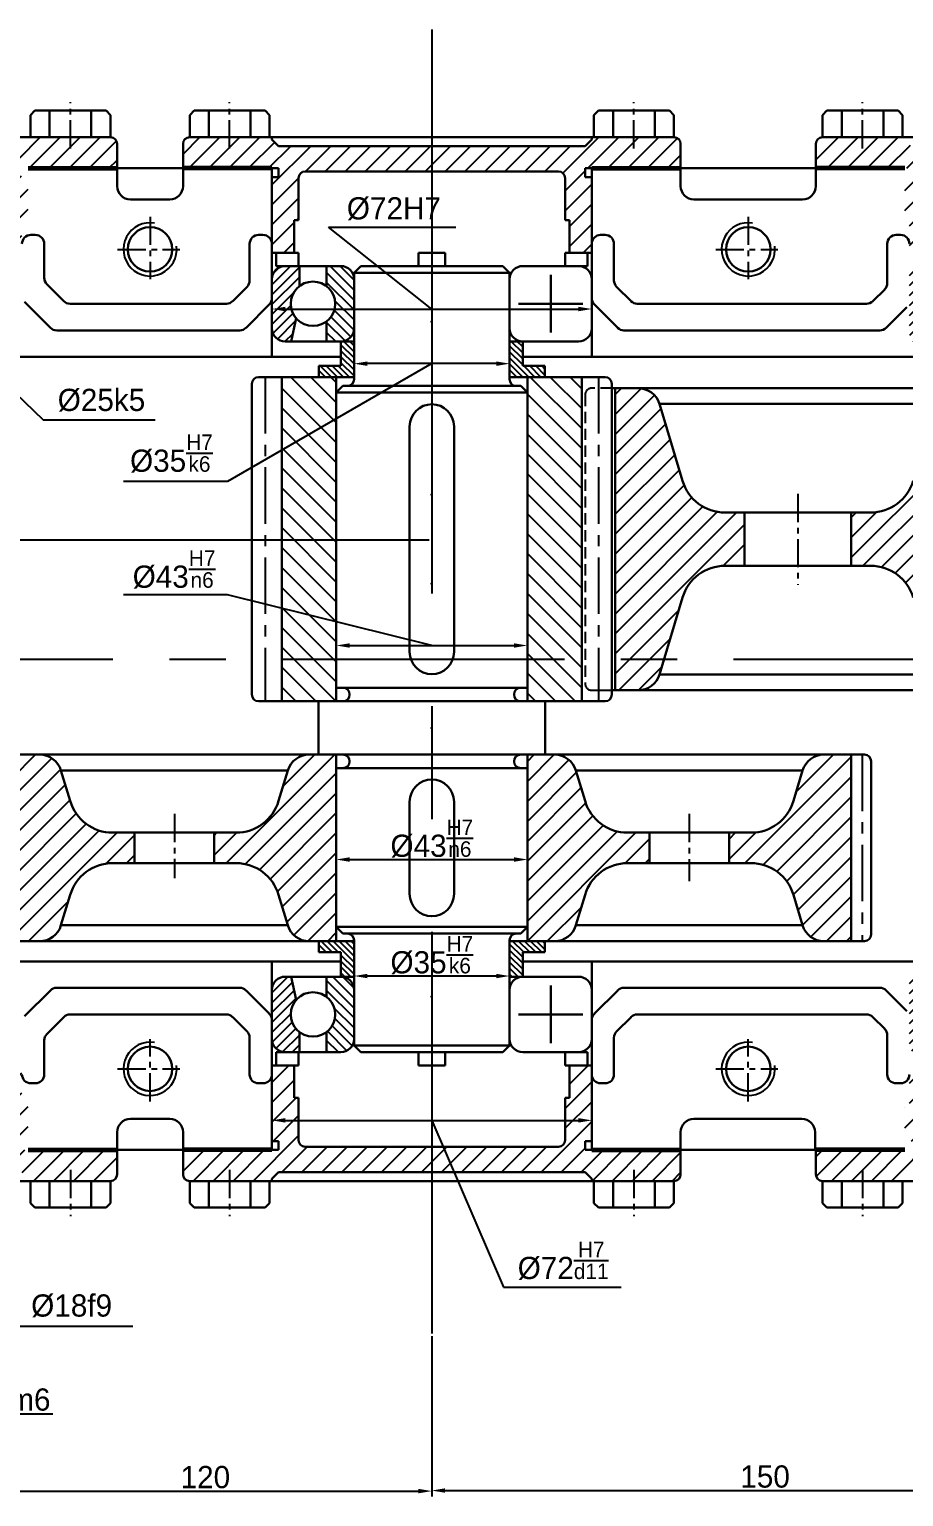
# Model space of a CAD drawing. Header units: millimetres. Extents: x 207 to 1361, y 111 to 1059.
# Drawn here: x 383.5 to 580.3, y 111.4 to 441.7 of the extents above; entities that cross this region are included whole.
import ezdxf

# ---------------------------------------------------------------- set-up
doc = ezdxf.new("R2010")
doc.units = ezdxf.units.MM
doc.header["$PDSIZE"] = -1
for name, pattern in [('CENTER', [10.16, 6.35, -1.27, 1.27, -1.27]), ('CENTERX2', [20.32, 12.7, -2.54, 2.54, -2.54]), ('HIDDEN', [1.905, 1.27, -0.635])]:
    doc.linetypes.add(name, pattern=pattern)
doc.layers.get('0').update_dxf_attribs({"lineweight": 30})
for name, color, linetype in [('中心线', 1, 'CENTER'), ('细线', 7, 'Continuous'), ('虚线', 7, 'HIDDEN')]:
    doc.layers.add(name, color=color, linetype=linetype)
doc.layers.add('特粗线', color=7, linetype='Continuous', lineweight=60)
doc.dimstyles.new('ISO-25', dxfattribs={"dimtxt": 5, "dimasz": 3, "dimexe": 1.25, "dimexo": 0.625, "dimtad": 1, "dimdec": 0, "dimtxsty": 'Standard', "dimcen": 2.5, "dimadec": 0, "dimazin": 0, "dimtfac": 1, "dimtdec": 0, "dimtmove": 0, "dimatfit": 3, "dimfxl": 1, "dimarcsym": 0})
doc.dimstyles.new('副本 ISO-25', dxfattribs={"dimtxt": 5, "dimasz": 3, "dimexe": 1.25, "dimexo": 0.625, "dimtad": 1, "dimdec": 0, "dimtxsty": 'Standard', "dimcen": 2.5, "dimadec": 0, "dimazin": 0, "dimtfac": 1, "dimtdec": 0, "dimtmove": 0, "dimatfit": 3, "dimfxl": 1, "dimarcsym": 0})
pattern_1 = [(45, (474.122, 223.9434), (-2.245064, 2.245064), [])]

# ---------------------------------------------------------------- blocks, each defined once
blk = doc.blocks.new('*D13')
at = {"layer": 'Defpoints', "color": 0, "transparency": 16777216}
for p in [(474.12, 148.12), (355.88, 120.52), (474.12, 112.63)]:
    blk.add_point(p, dxfattribs=at)
at = {"layer": '细线', "color": 0, "lineweight": -2, "transparency": 16777216}
for p, q in [((474.12, 147.49), (474.12, 111.38)), ((355.88, 119.9), (355.88, 111.38)), ((358.88, 112.63), (471.12, 112.63))]:
    blk.add_line(p, q, dxfattribs=at)
at = {"layer": '细线', "color": 0, "transparency": 16777216}
for points in [[(358.88, 113.13), (358.88, 112.13), (355.88, 112.63)], [(471.12, 113.13), (471.12, 112.13), (474.12, 112.63)]]:
    blk.add_solid(points, dxfattribs=at)
at = {"layer": '细线', "color": 0, "transparency": 16777216, "insert": (423.15, 115.75), "char_height": 5, "attachment_point": 5}
blk.add_mtext('120', dxfattribs=at)
blk = doc.blocks.new('*D14')
at = {"layer": 'Defpoints', "color": 0, "transparency": 16777216}
for p in [(474.12, 148.12), (624.12, 148.13), (624.12, 112.75)]:
    blk.add_point(p, dxfattribs=at)
at = {"layer": '细线', "color": 0, "lineweight": -2, "transparency": 16777216}
for p, q in [((474.12, 147.49), (474.12, 111.5)), ((624.12, 147.5), (624.12, 111.5)), ((477.12, 112.75), (621.12, 112.75))]:
    blk.add_line(p, q, dxfattribs=at)
at = {"layer": '细线', "color": 0, "transparency": 16777216}
for points in [[(477.12, 113.25), (477.12, 112.25), (474.12, 112.75)], [(621.12, 113.25), (621.12, 112.25), (624.12, 112.75)]]:
    blk.add_solid(points, dxfattribs=at)
at = {"layer": '细线', "color": 0, "transparency": 16777216, "insert": (549.12, 115.88), "char_height": 5, "attachment_point": 5}
blk.add_mtext('150', dxfattribs=at)
blk = doc.blocks.new('*D28')
at = {"layer": 'Defpoints', "color": 0, "transparency": 16777216}
for p in [(474.12, 326.72), (226.35, 123.84), (355.88, 123.84)]:
    blk.add_point(p, dxfattribs=at)
at = {"layer": '细线', "color": 0, "lineweight": -2, "transparency": 16777216}
for p, q in [((473.5, 326.72), (225.1, 326.72)), ((226.35, 323.72), (226.35, 126.84)), ((355.25, 123.84), (225.1, 123.84))]:
    blk.add_line(p, q, dxfattribs=at)
at = {"layer": '细线', "color": 0, "transparency": 16777216}
for points in [[(225.85, 323.72), (226.85, 323.72), (226.35, 326.72)], [(225.85, 126.84), (226.85, 126.84), (226.35, 123.84)]]:
    blk.add_solid(points, dxfattribs=at)
at = {"layer": '细线', "color": 0, "transparency": 16777216, "insert": (223.22, 225.28), "char_height": 5, "attachment_point": 5, "rotation": 90}
blk.add_mtext('203', dxfattribs=at)
blk = doc.blocks.new('*D42')
at = {"layer": 'Defpoints', "color": 0, "transparency": 16777216}
for p in [(452.62, 275.39), (495.62, 275.39), (495.62, 254.82)]:
    blk.add_point(p, dxfattribs=at)
at = {"layer": '细线', "color": 0, "lineweight": -2, "transparency": 16777216}
for p, q in [((452.62, 274.76), (452.62, 253.57)), ((495.62, 274.76), (495.62, 253.57)), ((455.62, 254.82), (492.62, 254.82))]:
    blk.add_line(p, q, dxfattribs=at)
at = {"layer": '细线', "color": 0, "transparency": 16777216}
for points in [[(455.62, 255.32), (455.62, 254.32), (452.62, 254.82)], [(492.62, 255.32), (492.62, 254.32), (495.62, 254.82)]]:
    blk.add_solid(points, dxfattribs=at)
at = {"layer": '细线', "color": 0, "transparency": 16777216, "insert": (474.12, 259.53), "char_height": 5, "attachment_point": 5}
blk.add_mtext('%%c43{\\H0.7x;\\SH7/n6;}', dxfattribs=at)
blk = doc.blocks.new('*D51')
at = {"layer": 'Defpoints', "color": 0, "transparency": 16777216}
for p in [(362.88, 130.03), (348.88, 124.84), (362.88, 124.84)]:
    blk.add_point(p, dxfattribs=at)
at = {"layer": '细线', "color": 0, "lineweight": -2, "transparency": 16777216}
for p, q in [((348.88, 125.46), (348.88, 131.28)), ((351.88, 130.03), (359.88, 130.03)), ((362.88, 125.46), (362.88, 131.28)), ((362.88, 130.03), (388.79, 130.03))]:
    blk.add_line(p, q, dxfattribs=at)
at = {"layer": '细线', "color": 0, "transparency": 16777216}
for points in [[(351.88, 130.53), (351.88, 129.53), (348.88, 130.03)], [(359.88, 130.53), (359.88, 129.53), (362.88, 130.03)]]:
    blk.add_solid(points, dxfattribs=at)
at = {"layer": '细线', "color": 0, "transparency": 16777216, "insert": (377.33, 133.15), "char_height": 5, "attachment_point": 5}
blk.add_mtext('%%c14m6', dxfattribs=at)
blk = doc.blocks.new('*D54')
at = {"layer": 'Defpoints', "color": 0, "transparency": 16777216}
for p in [(456.62, 228.59), (456.62, 228.44), (491.62, 228.44)]:
    blk.add_point(p, dxfattribs=at)
at = {"layer": '细线', "color": 0, "lineweight": -2, "transparency": 16777216}
for p, q in [((456.62, 229.07), (456.62, 229.84)), ((488.62, 228.59), (459.62, 228.59)), ((491.62, 229.07), (491.62, 229.84))]:
    blk.add_line(p, q, dxfattribs=at)
at = {"layer": '细线', "color": 0, "transparency": 16777216}
for points in [[(459.62, 229.09), (459.62, 228.09), (456.62, 228.59)], [(488.62, 229.09), (488.62, 228.09), (491.62, 228.59)]]:
    blk.add_solid(points, dxfattribs=at)
at = {"layer": '细线', "color": 0, "transparency": 16777216, "insert": (474.12, 233.29), "char_height": 5, "attachment_point": 5}
blk.add_mtext('%%c35{\\H0.7x;\\SH7/k6;}', dxfattribs=at)

msp = doc.modelspace()

# ---------------------------------------------------------------- hatches: boundary and pattern name
at = {"layer": '细线'}
h = msp.add_hatch(dxfattribs=at)
h.set_pattern_fill('ANSI31', color=256)
h.paths.add_polyline_path([(355.88, 415.44), (329.96, 415.44), (328.46, 416.94), (328.46, 417.44), (309.96, 417.44, 0.414214), (308.46, 415.94), (308.46, 410.44), (328.46, 410.44), (329.96, 410.44), (329.96, 408.44), (328.46, 408.44), (328.46, 398.94), (329.88, 398.94), (329.88, 391.44), (333.46, 391.44), (333.46, 397.74), (334.46, 397.74), (334.46, 406.74, -0.414214), (335.96, 408.24), (355.88, 408.24)])
h.paths.add_polyline_path([(403.29, 415.94, 0.414214), (401.79, 417.44), (383.29, 417.44), (383.29, 416.94), (381.79, 415.44), (365.88, 415.44), (355.88, 415.44), (355.88, 408.24), (375.79, 408.24, -0.414214), (377.29, 406.74), (377.29, 397.74), (378.29, 397.74), (378.29, 391.44), (381.88, 391.44), (381.88, 398.94), (383.29, 398.94), (383.29, 408.44), (381.79, 408.44), (381.79, 410.44), (383.29, 410.44), (403.29, 410.44)])
h.paths.add_polyline_path([(474.12, 415.44), (439.62, 415.44), (438.12, 416.94), (438.12, 417.44), (419.62, 417.44, 0.414214), (418.12, 415.94), (418.12, 410.44), (438.12, 410.44), (439.62, 410.44), (439.62, 408.44), (438.12, 408.44), (438.12, 391.44), (443.12, 391.44), (443.12, 398.74), (444.12, 398.74), (444.12, 408.24, -0.414214), (445.62, 409.74), (474.12, 409.74)])
h.paths.add_polyline_path([(530.12, 415.94, 0.414214), (528.62, 417.44), (510.12, 417.44), (510.12, 416.94), (508.62, 415.44), (474.12, 415.44), (474.12, 409.74), (502.62, 409.74, -0.414214), (504.12, 408.24), (504.12, 398.74), (505.12, 398.74), (505.12, 391.44), (510.12, 391.44), (510.12, 408.44), (508.62, 408.44), (508.62, 410.44), (510.12, 410.44), (530.12, 410.44)])
h.paths.add_polyline_path([(603.12, 412.15), (601.79, 412.39), (601.79, 413.43), (603.12, 413.66), (603.12, 415.44), (582.06, 415.44), (580.56, 416.94), (580.56, 417.44), (562.06, 417.44, 0.414214), (560.56, 415.94), (560.56, 410.44), (580.56, 410.44), (582.06, 410.44), (582.06, 408.44), (580.56, 408.44), (580.56, 400.94), (581.62, 400.94), (581.62, 392.44), (585.56, 392.44), (585.56, 399.74), (586.56, 399.74), (586.56, 406.74, -0.414214), (588.06, 408.24), (603.12, 408.24)])
h.paths.add_polyline_path([(687.68, 415.94, 0.414214), (686.18, 417.44), (667.68, 417.44), (667.68, 416.94), (666.18, 415.44), (645.12, 415.44), (645.12, 413.66), (646.45, 413.43), (646.45, 412.39), (645.12, 412.15), (645.12, 408.24), (660.18, 408.24, -0.414214), (661.68, 406.74), (661.68, 399.74), (662.68, 399.74), (662.68, 392.44), (666.62, 392.44), (666.62, 400.94), (667.68, 400.94), (667.68, 410.44), (687.68, 410.44)])
edge = h.paths.add_edge_path()
edge.add_spline(control_points=[(350.46, 184.44), (350.55, 184.88), (350.63, 185.31), (350.7, 185.75)], knot_values=[279.245164, 279.245164, 279.245164, 279.245164, 280.663762, 280.663762, 280.663762, 280.663762], degree=3, periodic=0)
edge.add_spline(control_points=[(350.7, 185.75), (350.84, 186.54), (350.94, 187.34), (351.02, 188.15)], knot_values=[276.673071, 276.673071, 276.673071, 276.673071, 279.245164, 279.245164, 279.245164, 279.245164], degree=3, periodic=0)
edge.add_line((351.02, 188.15), (308.46, 188.15))
edge.add_line((308.46, 188.15), (308.46, 183.94))
edge.add_arc((309.96, 183.94), 1.5, 180, 270)
edge.add_line((309.96, 182.44), (328.46, 182.44))
edge.add_line((328.46, 182.44), (328.46, 182.94))
edge.add_line((328.46, 182.94), (329.96, 184.44))
edge.add_line((329.96, 184.44), (345.88, 184.44))
edge.add_line((345.88, 184.44), (350.46, 184.44))
h.paths.add_polyline_path([(403.29, 189.44), (383.29, 189.44), (381.79, 189.44), (381.79, 191.44), (383.29, 191.44), (383.29, 200.94), (381.88, 200.94), (381.88, 208.44), (378.29, 208.44), (378.29, 202.14), (377.29, 202.14), (377.29, 193.14, -0.414214), (375.79, 191.64), (366.88, 191.64), (366.88, 187.86), (368.21, 187.63), (368.21, 186.59), (366.88, 186.35), (366.88, 184.44), (381.79, 184.44), (383.29, 182.94), (383.29, 182.44), (401.79, 182.44, 0.414214), (403.29, 183.94)])
h.paths.add_polyline_path([(474.12, 190.14), (445.62, 190.14, -0.414214), (444.12, 191.64), (444.12, 201.14), (443.12, 201.14), (443.12, 208.44), (438.12, 208.44), (438.12, 191.44), (439.62, 191.44), (439.62, 189.44), (438.12, 189.44), (418.12, 189.44), (418.12, 183.94, 0.414214), (419.62, 182.44), (438.12, 182.44), (438.12, 182.94), (439.62, 184.44), (474.12, 184.44)])
h.paths.add_polyline_path([(530.12, 189.44), (510.12, 189.44), (508.62, 189.44), (508.62, 191.44), (510.12, 191.44), (510.12, 208.44), (505.12, 208.44), (505.12, 201.14), (504.12, 201.14), (504.12, 191.64, -0.414214), (502.62, 190.14), (474.12, 190.14), (474.12, 184.44), (508.62, 184.44), (510.12, 182.94), (510.12, 182.44), (528.62, 182.44, 0.414214), (530.12, 183.94)])
h.paths.add_polyline_path([(624.12, 191.64), (588.06, 191.64, -0.414214), (586.56, 193.14), (586.56, 200.14), (585.56, 200.14), (585.56, 207.44), (581.62, 207.44), (581.62, 198.94), (580.56, 198.94), (580.56, 191.44), (582.06, 191.44), (582.06, 189.44), (580.56, 189.44), (560.56, 189.44), (560.56, 183.94, 0.414214), (562.06, 182.44), (580.56, 182.44), (580.56, 182.94), (582.06, 184.44), (624.12, 184.44)])
h.paths.add_polyline_path([(687.68, 189.44), (667.68, 189.44), (666.18, 189.44), (666.18, 191.44), (667.68, 191.44), (667.68, 198.94), (666.62, 198.94), (666.62, 207.44), (662.68, 207.44), (662.68, 200.14), (661.68, 200.14), (661.68, 193.14, -0.414214), (660.18, 191.64), (624.12, 191.64), (624.12, 184.44), (666.18, 184.44), (667.68, 182.94), (667.68, 182.44), (686.18, 182.44, 0.414214), (687.68, 183.94)])
h = msp.add_hatch(dxfattribs=at)
h.set_pattern_fill('ANSI31', color=256, scale=0.5)
h.paths.add_polyline_path([(334.38, 387.44), (332.88, 387.44, 0.414214), (329.88, 384.44), (329.88, 379.94), (332.63, 379.94, -0.248317), (334.38, 383.25)])
h.paths.add_polyline_path([(332.63, 379.94), (329.88, 379.94), (329.88, 375.44, 0.404901), (332.78, 372.44), (333.73, 377.19, -0.192255)])
h.paths.add_polyline_path([(444.31, 388.44), (441.12, 388.44, 0.414214), (438.12, 385.44), (438.12, 379.94), (442.37, 379.94, -0.231561), (444.31, 383.89)])
h.paths.add_polyline_path([(443.58, 376.69, -0.178973), (442.37, 379.94), (438.12, 379.94), (438.12, 374.44, 0.414214), (441.12, 371.44), (442.5, 371.44)])
h.paths.add_polyline_path([(442.5, 228.44), (441.12, 228.44, 0.414214), (438.12, 225.44), (438.12, 219.94), (442.37, 219.94, -0.178973), (443.58, 223.2)])
h.paths.add_polyline_path([(444.31, 216, -0.231561), (442.37, 219.94), (438.12, 219.94), (438.12, 214.44, 0.414214), (441.12, 211.44), (444.31, 211.44)])
h.paths.add_polyline_path([(587.79, 384.56), (587.79, 389.44), (584.62, 389.44, 0.414214), (581.62, 386.44), (581.62, 379.94), (585.62, 379.94, -0.223203)])
h.paths.add_polyline_path([(585.62, 379.94), (581.62, 379.94), (581.62, 373.44, 0.414214), (584.62, 370.44), (585.57, 370.44), (587.63, 375.47, -0.213833)])
h.paths.add_polyline_path([(585.57, 229.44), (584.62, 229.44, 0.414214), (581.62, 226.44), (581.62, 219.94), (585.62, 219.94, -0.213833), (587.63, 224.42)])
h.paths.add_polyline_path([(587.79, 215.33, -0.223203), (585.62, 219.94), (581.62, 219.94), (581.62, 213.44, 0.414214), (584.62, 210.44), (587.79, 210.44)])
h = msp.add_hatch(dxfattribs=at)
h.set_pattern_fill('ANSI31', color=256, scale=0.5, angle=90)
h.paths.add_polyline_path([(453.62, 388.44), (450.44, 388.44), (450.44, 383.89, -0.231561), (452.37, 379.94), (456.62, 379.94), (456.62, 385.44, 0.414214)])
h.paths.add_polyline_path([(456.62, 379.94), (452.37, 379.94, -0.231561), (450.44, 376), (450.44, 371.44), (453.62, 371.44, 0.414214), (456.62, 374.44)])
h.paths.add_polyline_path([(456.62, 225.44, 0.414214), (453.62, 228.44), (450.44, 228.44), (450.44, 223.89, -0.231561), (452.37, 219.94), (456.62, 219.94)])
h.paths.add_polyline_path([(456.62, 219.94), (452.37, 219.94, -0.231561), (450.44, 216), (450.44, 211.44), (453.62, 211.44, 0.414214), (456.62, 214.44)])
h.paths.add_polyline_path([(340.38, 387.44), (338.88, 387.44), (338.88, 383.25, -0.248317), (340.63, 379.94), (343.38, 379.94), (343.38, 384.44, 0.414214)])
h.paths.add_polyline_path([(343.38, 379.94), (340.63, 379.94, -0.248317), (338.88, 376.64), (338.88, 372.44), (340.38, 372.44, 0.414214), (343.38, 375.44)])
h.paths.add_polyline_path([(601.62, 386.44, 0.414214), (598.62, 389.44), (595.45, 389.44), (595.45, 384.56, -0.223203), (597.62, 379.94), (601.62, 379.94)])
h.paths.add_polyline_path([(601.62, 379.94), (597.62, 379.94, -0.223203), (595.45, 375.33), (595.45, 370.44), (598.62, 370.44, 0.414214), (601.62, 373.44)])
h.paths.add_polyline_path([(601.62, 219.94), (597.62, 219.94, -0.223203), (595.45, 215.33), (595.45, 210.44), (598.62, 210.44, 0.414214), (601.62, 213.44)])
h.paths.add_polyline_path([(601.62, 226.44, 0.414214), (598.62, 229.44), (597.62, 229.44), (595.45, 229.44), (595.45, 224.56, -0.223203), (597.62, 219.94), (601.62, 219.94)])
h = msp.add_hatch(dxfattribs=at)
h.set_pattern_fill('ANSI31', color=256, scale=0.3, angle=90)
h.paths.add_polyline_path([(453.67, 365.94), (448.67, 365.94), (448.67, 363.44), (452.62, 363.44), (456.62, 363.44), (456.62, 371.44), (453.67, 371.44)])
h.paths.add_polyline_path([(491.62, 363.44), (495.62, 363.44), (499.57, 363.44), (499.57, 365.94), (494.57, 365.94), (494.57, 371.44), (491.62, 371.44)])
h.paths.add_polyline_path([(453.67, 233.94), (453.67, 228.44), (456.62, 228.44), (456.62, 236.44), (452.62, 236.44), (448.67, 236.44), (448.67, 233.94)])
h.paths.add_polyline_path([(494.57, 233.94), (499.57, 233.94), (499.57, 236.44), (495.62, 236.44), (491.62, 236.44), (491.62, 228.44), (494.57, 228.44)])
h = msp.add_hatch(dxfattribs=at)
h.set_pattern_fill('ANSI31', color=256, angle=90)
h.set_pattern_definition([(135, (474.122, 223.9434), (-2.245064, -2.245064), [])])
h.paths.add_polyline_path([(452.62, 363.44), (440.37, 363.44), (440.37, 290.44), (452.62, 290.44)])
h.paths.add_polyline_path([(507.87, 290.44), (507.87, 363.44), (495.62, 363.44), (495.62, 290.44)])
h = msp.add_hatch(dxfattribs=at)
h.set_pattern_fill('ANSI31', color=256)
h.set_pattern_definition(pattern_1)
h.paths.add_polyline_path([(530.54, 340.08), (525.36, 357.38, 0.331376), (520.57, 360.94), (515.37, 360.94), (515.37, 292.94), (520.57, 292.94, 0.331376), (525.36, 296.51), (530.54, 313.81, -0.331376), (540.12, 320.94), (544.5, 320.94), (544.5, 332.94), (540.12, 332.94, -0.331376)])
h.paths.add_polyline_path([(582.46, 313.81), (587.64, 296.51, 0.331376), (592.43, 292.94), (597.62, 292.94), (597.62, 360.94), (592.43, 360.94, 0.331376), (587.64, 357.38), (582.46, 340.08, -0.331376), (572.88, 332.94), (568.5, 332.94), (568.5, 320.94), (572.88, 320.94, -0.331376)])
h.paths.add_polyline_path([(675.37, 320.94), (679.75, 320.94), (679.75, 332.94), (675.37, 332.94, -0.331376), (665.79, 340.08), (660.61, 357.38, 0.331376), (655.82, 360.94), (650.62, 360.94), (650.62, 292.94), (655.82, 292.94, 0.331376), (660.61, 296.51), (665.79, 313.81, -0.331376)])
h.paths.add_polyline_path([(708.13, 332.94), (703.75, 332.94), (703.75, 320.94), (708.13, 320.94, -0.331376), (717.71, 313.81), (722.89, 296.51, 0.331376), (727.68, 292.94), (732.87, 292.94), (732.87, 360.94), (727.68, 360.94, 0.331376), (722.89, 357.38), (717.71, 340.08, -0.331376)])
h = msp.add_hatch(dxfattribs=at)
h.set_pattern_fill('ANSI31', color=256)
h.set_pattern_definition(pattern_1)
h.paths.add_polyline_path([(407.23, 260.87), (402.3, 260.87, -0.331376), (392.72, 268.01), (390.66, 274.88, 0.331376), (385.87, 278.44), (379.74, 278.44), (379.74, 236.44), (385.87, 236.44, 0.331376), (390.66, 240.01), (392.72, 246.88, -0.331376), (402.3, 254.01), (407.23, 254.01)])
h.paths.add_polyline_path([(452.62, 278.44), (446.49, 278.44, 0.331376), (441.7, 274.88), (439.64, 268.01, -0.331376), (430.06, 260.87), (425.13, 260.87), (425.13, 254.01), (430.06, 254.01, -0.331376), (439.64, 246.88), (441.7, 240.01, 0.331376), (446.49, 236.44), (452.62, 236.44)])
h.paths.add_polyline_path([(523.11, 260.87), (518.18, 260.87, -0.331376), (508.6, 268.01), (506.55, 274.88, 0.331376), (501.76, 278.44), (495.62, 278.44), (495.62, 236.44), (501.76, 236.44, 0.331376), (506.55, 240.01), (508.6, 246.88, -0.331376), (518.18, 254.01), (523.11, 254.01)])
h.paths.add_polyline_path([(568.5, 278.44), (562.37, 278.44, 0.331376), (557.58, 274.88), (555.52, 268.01, -0.331376), (545.94, 260.87), (541.02, 260.87), (541.02, 254.01), (545.94, 254.01, -0.331376), (555.52, 246.88), (557.58, 240.01, 0.331376), (562.37, 236.44), (568.5, 236.44)])

# ---------------------------------------------------------------- linework, layer by layer
for p, q in [((384.79, 423.44), (383.79, 422.44)), ((384.79, 423.44), (392.79, 423.44)), ((388.1, 417.44), (388.1, 423.44)), ((400.79, 423.44), (392.79, 423.44)), ((397.47, 417.44), (397.47, 423.44)), ((400.79, 423.44), (401.79, 422.44)), ((420.62, 423.44), (419.62, 422.44)), ((420.62, 423.44), (428.62, 423.44)), ((423.94, 417.44), (423.94, 423.44)), ((436.62, 423.44), (428.62, 423.44)), ((433.31, 417.44), (433.31, 423.44)), ((436.62, 423.44), (437.62, 422.44)), ((511.62, 423.44), (510.62, 422.44)), ((511.62, 423.44), (519.62, 423.44)), ((514.94, 417.44), (514.94, 423.44)), ((527.62, 423.44), (519.62, 423.44)), ((524.3, 417.44), (524.3, 423.44)), ((527.62, 423.44), (528.62, 422.44)), ((563.06, 423.44), (562.06, 422.44)), ((563.06, 423.44), (571.06, 423.44)), ((566.38, 417.44), (566.38, 423.44)), ((579.06, 423.44), (571.06, 423.44)), ((575.74, 417.44), (575.74, 423.44)), ((579.06, 423.44), (580.06, 422.44)), ((383.79, 417.44), (383.79, 422.44)), ((401.79, 417.44), (401.79, 422.44)), ((419.62, 417.44), (419.62, 422.44)), ((437.62, 417.44), (437.62, 422.44)), ((510.62, 417.44), (510.62, 422.44)), ((528.62, 417.44), (528.62, 422.44)), ((562.06, 417.44), (562.06, 422.44)), ((580.06, 417.44), (580.06, 422.44)), ((401.79, 417.44), (347.29, 417.44)), ((419.62, 417.44), (474.12, 417.44)), ((438.12, 417.44), (438.12, 416.94)), ((439.62, 415.44), (438.12, 416.94)), ((528.62, 417.44), (474.12, 417.44)), ((508.62, 415.44), (510.12, 416.94)), ((510.12, 417.44), (510.12, 416.94)), ((562.06, 417.44), (605.12, 417.44)), ((403.29, 410.44), (403.29, 415.94)), ((418.12, 410.44), (418.12, 415.94)), ((439.62, 415.44), (474.12, 415.44)), ((508.62, 415.44), (474.12, 415.44)), ((530.12, 410.44), (530.12, 415.94)), ((560.56, 410.44), (560.56, 415.94)), ((403.29, 410.44), (418.12, 410.44)), ((403.29, 410.44), (403.29, 406.44)), ((418.12, 406.44), (418.12, 410.44)), ((438.12, 388.44), (438.12, 410.44)), ((438.12, 410.44), (439.62, 410.44)), ((438.12, 410.44), (438.12, 408.44)), ((439.62, 410.44), (439.62, 408.44)), ((445.62, 409.74), (474.12, 409.74)), ((502.62, 409.74), (474.12, 409.74)), ((508.62, 410.44), (510.12, 410.44)), ((508.62, 410.44), (508.62, 408.44)), ((510.12, 399.94), (510.12, 410.44)), ((510.12, 388.44), (510.12, 410.44)), ((510.12, 410.44), (510.12, 408.44)), ((530.12, 410.44), (560.56, 410.44)), ((530.12, 410.44), (530.12, 406.44)), ((560.56, 406.44), (560.56, 410.44)), ((439.62, 408.44), (438.12, 408.44)), ((444.12, 398.74), (444.12, 408.24)), ((504.12, 398.74), (504.12, 408.24)), ((510.12, 408.44), (508.62, 408.44)), ((406.29, 403.44), (415.12, 403.44)), ((533.12, 403.44), (557.56, 403.44)), ((443.12, 398.74), (444.12, 398.74)), ((443.12, 398.74), (443.12, 391.44)), ((505.12, 398.74), (504.12, 398.74)), ((505.12, 398.74), (505.12, 391.44)), ((383.88, 395.44), (384.88, 395.44)), ((386.88, 393.44), (386.88, 385.77)), ((433.12, 393.44), (433.12, 385.19)), ((436.12, 395.44), (435.12, 395.44)), ((512.12, 395.44), (513.12, 395.44)), ((515.12, 393.44), (515.12, 385.19)), ((576.62, 384.6), (576.62, 393.44)), ((579.62, 395.44), (578.62, 395.44)), ((438.12, 391.44), (444.12, 391.44)), ((439.12, 391.44), (439.12, 388.44)), ((444.12, 391.44), (444.12, 388.44)), ((474.12, 391.44), (471.12, 391.44)), ((471.12, 391.44), (471.12, 388.44)), ((474.12, 391.44), (477.12, 391.44)), ((477.12, 391.44), (477.12, 388.44)), ((510.12, 391.44), (504.12, 391.44)), ((504.12, 391.44), (504.12, 388.44)), ((509.12, 391.44), (509.12, 388.44)), ((438.12, 388.44), (438.12, 385.44)), ((439.12, 388.44), (441.12, 388.44)), ((453.62, 388.44), (441.12, 388.44)), ((444.31, 383.89), (444.31, 388.44)), ((450.44, 383.89), (450.44, 388.44)), ((456.62, 386.94), (491.62, 386.94)), ((456.62, 386.94), (456.62, 385.44)), ((491.62, 386.94), (491.62, 385.44)), ((494.62, 388.44), (507.12, 388.44)), ((509.12, 388.44), (507.12, 388.44)), ((510.12, 388.44), (510.12, 385.44)), ((391.29, 380.53), (387.46, 384.36)), ((429.3, 380.53), (432.54, 383.77)), ((438.12, 385.44), (438.12, 374.44)), ((500.87, 386.44), (500.87, 373.44)), ((510.12, 385.44), (510.12, 374.44)), ((518.95, 380.53), (515.7, 383.77)), ((388.29, 374.53), (382.46, 380.36)), ((392.7, 379.94), (408.24, 379.94)), ((427.88, 379.94), (408.24, 379.94)), ((493.62, 379.94), (508.12, 379.94)), ((520.36, 379.94), (547.77, 379.94)), ((571.97, 379.94), (547.77, 379.94)), ((573.38, 380.53), (576.04, 383.19)), ((432.3, 374.53), (437.54, 379.77)), ((442.5, 371.44), (443.58, 376.69)), ((515.95, 374.53), (510.7, 379.77)), ((576.38, 374.53), (581.04, 379.19)), ((389.7, 373.94), (408.24, 373.94)), ((430.88, 373.94), (408.24, 373.94)), ((438.12, 374.44), (438.12, 368)), ((450.44, 371.44), (450.44, 376)), ((456.62, 374.44), (456.62, 362.94)), ((491.62, 374.44), (491.62, 362.94)), ((510.12, 374.44), (510.12, 368)), ((517.36, 373.94), (547.77, 373.94)), ((574.97, 373.94), (547.77, 373.94)), ((453.62, 371.44), (441.12, 371.44)), ((453.67, 371.44), (453.67, 365.94)), ((453.67, 371.44), (456.62, 371.44)), ((494.57, 371.44), (491.62, 371.44)), ((494.57, 371.44), (494.57, 365.94)), ((494.62, 371.44), (507.12, 371.44)), ((453.67, 368), (372.38, 368)), ((597.78, 368), (494.57, 368)), ((440.37, 363.44), (440.37, 290.44)), ((453.67, 365.94), (448.67, 365.94)), ((448.67, 365.94), (448.67, 363.44)), ((452.62, 363.44), (456.62, 363.44)), ((495.62, 363.44), (491.62, 363.44)), ((494.57, 365.94), (499.57, 365.94)), ((499.57, 365.94), (499.57, 363.44)), ((507.87, 363.44), (507.87, 290.44)), ((433.62, 361.94), (433.62, 291.94)), ((452.62, 359.94), (454.12, 361.44)), ((455.12, 361.44), (454.12, 361.44)), ((455.12, 361.44), (493.12, 361.44)), ((493.12, 361.44), (494.12, 361.44)), ((494.12, 361.44), (495.62, 359.94)), ((514.62, 361.94), (514.62, 291.94)), ((601.62, 360.94), (514.62, 360.94)), ((515.37, 360.94), (515.37, 292.94)), ((452.62, 359.94), (495.62, 359.94)), ((525.36, 357.38), (530.54, 340.08)), ((525.36, 357.38), (587.64, 357.38)), ((469.12, 352.33), (469.12, 326.94)), ((479.12, 352.33), (479.12, 326.94)), ((556.5, 332.94), (540.12, 332.94)), ((544.5, 332.94), (544.5, 320.94)), ((556.5, 332.94), (572.88, 332.94)), ((568.5, 332.94), (568.5, 320.94)), ((469.12, 301.56), (469.12, 326.94)), ((479.12, 301.56), (479.12, 326.94)), ((556.5, 320.94), (540.12, 320.94)), ((556.5, 320.94), (572.88, 320.94)), ((525.36, 296.51), (530.54, 313.81)), ((525.36, 296.51), (587.64, 296.51)), ((454.12, 293.5), (452.62, 293.5)), ((454.12, 293.5), (494.12, 293.5)), ((455.62, 292), (455.62, 291.94)), ((492.62, 292), (492.62, 291.94)), ((494.12, 293.5), (495.62, 293.5)), ((599.74, 292.94), (520.57, 292.94)), ((435.12, 290.44), (448.62, 290.44)), ((513.12, 290.44), (494.12, 290.44)), ((454.12, 278.44), (379.24, 278.44)), ((495.62, 278.44), (571.5, 278.44)), ((568.5, 278.44), (568.5, 236.44)), ((390.66, 274.88), (392.72, 268.01)), ((390.66, 274.88), (441.7, 274.88)), ((441.7, 274.88), (439.64, 268.01)), ((452.62, 275.39), (454.12, 275.39)), ((494.12, 275.39), (454.12, 275.39)), ((455.62, 276.94), (455.62, 276.89)), ((492.62, 276.94), (492.62, 276.89)), ((494.12, 275.39), (495.62, 275.39)), ((506.55, 274.88), (508.6, 268.01)), ((506.55, 274.88), (557.58, 274.88)), ((557.58, 274.88), (555.52, 268.01)), ((573, 276.94), (573, 237.94)), ((469.12, 267.83), (469.12, 257.44)), ((479.12, 267.83), (479.12, 257.44)), ((416.18, 260.87), (402.3, 260.87)), ((407.23, 260.87), (407.23, 254.01)), ((416.18, 260.87), (430.06, 260.87)), ((425.13, 260.87), (425.13, 254.01)), ((532.06, 260.87), (518.18, 260.87)), ((523.11, 260.87), (523.11, 254.01)), ((532.06, 260.87), (545.94, 260.87)), ((541.02, 260.87), (541.02, 254.01)), ((469.12, 247.06), (469.12, 257.44)), ((479.12, 247.06), (479.12, 257.44)), ((416.18, 254.01), (402.3, 254.01)), ((416.18, 254.01), (430.06, 254.01)), ((532.06, 254.01), (518.18, 254.01)), ((532.06, 254.01), (545.94, 254.01)), ((390.66, 240.01), (392.72, 246.88)), ((441.7, 240.01), (439.64, 246.88)), ((506.55, 240.01), (508.6, 246.88)), ((557.58, 240.01), (555.52, 246.88)), ((390.66, 240.01), (441.7, 240.01)), ((454.12, 238.14), (452.62, 239.64)), ((452.62, 239.64), (495.62, 239.64)), ((455.12, 238.14), (454.12, 238.14)), ((455.12, 238.14), (493.12, 238.14)), ((494.12, 238.14), (493.12, 238.14)), ((494.12, 238.14), (495.62, 239.64)), ((506.55, 240.01), (557.58, 240.01)), ((452.62, 236.44), (379.24, 236.44)), ((448.67, 233.94), (448.67, 236.44)), ((452.62, 236.44), (456.62, 236.44)), ((456.62, 225.44), (456.62, 236.64)), ((491.62, 225.44), (491.62, 236.64)), ((495.62, 236.44), (491.62, 236.44)), ((571.5, 236.44), (495.62, 236.44)), ((499.57, 233.94), (499.57, 236.44)), ((380.96, 231.89), (453.67, 231.89)), ((438.12, 225.44), (438.12, 231.89)), ((453.67, 233.94), (448.67, 233.94)), ((453.67, 228.44), (453.67, 233.94)), ((494.57, 228.44), (494.57, 233.94)), ((494.57, 233.94), (499.57, 233.94)), ((494.57, 231.89), (597.62, 231.89)), ((510.12, 225.44), (510.12, 231.89)), ((453.62, 228.44), (441.12, 228.44)), ((442.5, 228.44), (443.58, 223.2)), ((450.44, 228.44), (450.44, 223.89)), ((453.67, 228.44), (456.62, 228.44)), ((494.62, 228.44), (491.62, 228.44)), ((494.62, 228.44), (507.12, 228.44)), ((388.29, 225.36), (382.46, 219.53)), ((389.7, 225.94), (408.24, 225.94)), ((430.88, 225.94), (408.24, 225.94)), ((432.3, 225.36), (437.54, 220.12)), ((438.12, 225.44), (438.12, 214.44)), ((500.87, 213.44), (500.87, 226.44)), ((510.12, 225.44), (510.12, 214.44)), ((515.95, 225.36), (510.7, 220.12)), ((517.36, 225.94), (540, 225.94)), ((574.97, 225.94), (540, 225.94)), ((576.38, 225.36), (581.04, 220.7)), ((391.29, 219.36), (387.46, 215.53)), ((392.7, 219.94), (408.24, 219.94)), ((427.88, 219.94), (408.24, 219.94)), ((429.3, 219.36), (432.54, 216.12)), ((493.62, 219.94), (508.12, 219.94)), ((518.95, 219.36), (515.7, 216.12)), ((520.36, 219.94), (540, 219.94)), ((571.97, 219.94), (540, 219.94)), ((573.38, 219.36), (576.04, 216.7)), ((444.31, 216), (444.31, 211.44)), ((450.44, 216), (450.44, 211.44)), ((576.62, 215.29), (576.62, 206.44)), ((386.88, 206.44), (386.88, 214.12)), ((433.12, 206.44), (433.12, 214.7)), ((438.12, 211.44), (438.12, 214.44)), ((438.12, 211.44), (438.12, 189.44)), ((439.12, 208.44), (439.12, 211.44)), ((439.12, 211.44), (441.12, 211.44)), ((453.62, 211.44), (441.12, 211.44)), ((444.12, 208.44), (444.12, 211.44)), ((456.62, 212.94), (456.62, 214.44)), ((456.62, 212.94), (491.62, 212.94)), ((471.12, 208.44), (471.12, 211.44)), ((477.12, 208.44), (477.12, 211.44)), ((491.62, 212.94), (491.62, 214.44)), ((494.62, 211.44), (507.12, 211.44)), ((504.12, 208.44), (504.12, 211.44)), ((509.12, 211.44), (507.12, 211.44)), ((509.12, 208.44), (509.12, 211.44)), ((510.12, 211.44), (510.12, 214.44)), ((510.12, 211.44), (510.12, 189.44)), ((515.12, 206.44), (515.12, 214.7)), ((438.12, 208.44), (444.12, 208.44)), ((443.12, 201.14), (443.12, 208.44)), ((474.12, 208.44), (471.12, 208.44)), ((474.12, 208.44), (477.12, 208.44)), ((510.12, 208.44), (504.12, 208.44)), ((505.12, 201.14), (505.12, 208.44)), ((383.88, 204.44), (384.88, 204.44)), ((436.12, 204.44), (435.12, 204.44)), ((512.12, 204.44), (513.12, 204.44)), ((579.62, 204.44), (578.62, 204.44)), ((438.12, 199.94), (438.12, 189.44)), ((443.12, 201.14), (444.12, 201.14)), ((444.12, 201.14), (444.12, 191.64)), ((505.12, 201.14), (504.12, 201.14)), ((504.12, 201.14), (504.12, 191.64)), ((510.12, 199.94), (510.12, 189.44)), ((406.29, 196.44), (415.12, 196.44)), ((533.12, 196.44), (557.36, 196.44)), ((403.29, 189.44), (403.29, 193.44)), ((418.12, 193.44), (418.12, 189.44)), ((530.12, 189.44), (530.12, 193.44)), ((560.36, 193.44), (560.36, 189.44)), ((403.29, 189.44), (403.29, 183.94)), ((403.29, 189.44), (418.12, 189.44)), ((418.12, 189.44), (418.12, 183.94)), ((438.12, 191.44), (439.62, 191.44)), ((438.12, 191.44), (438.12, 189.44)), ((439.62, 189.44), (438.12, 189.44)), ((439.62, 191.44), (439.62, 189.44)), ((445.62, 190.14), (474.12, 190.14)), ((502.62, 190.14), (474.12, 190.14)), ((508.62, 191.44), (510.12, 191.44)), ((508.62, 191.44), (508.62, 189.44)), ((510.12, 189.44), (508.62, 189.44)), ((510.12, 191.44), (510.12, 189.44)), ((530.12, 189.44), (530.12, 183.94)), ((530.12, 189.44), (560.56, 189.44)), ((560.56, 189.44), (560.56, 183.94)), ((401.79, 182.44), (364.88, 182.44)), ((383.79, 182.44), (383.79, 177.45)), ((388.1, 182.44), (388.1, 176.45)), ((397.47, 182.44), (397.47, 176.45)), ((401.79, 182.44), (401.79, 177.45)), ((419.62, 182.44), (474.12, 182.44)), ((419.62, 182.44), (419.62, 177.45)), ((423.94, 182.44), (423.94, 176.45)), ((433.31, 182.44), (433.31, 176.45)), ((437.62, 182.44), (437.62, 177.45)), ((439.62, 184.44), (438.12, 182.94)), ((438.12, 182.44), (438.12, 182.94)), ((439.62, 184.44), (474.12, 184.44)), ((508.62, 184.44), (474.12, 184.44)), ((528.62, 182.44), (474.12, 182.44)), ((508.62, 184.44), (510.12, 182.94)), ((510.12, 182.44), (510.12, 182.94)), ((510.62, 182.44), (510.62, 177.45)), ((514.94, 182.44), (514.94, 176.45)), ((524.3, 182.44), (524.3, 176.45)), ((528.62, 182.44), (528.62, 177.45)), ((562.06, 182.44), (624.12, 182.44)), ((562.06, 182.44), (562.06, 177.45)), ((566.38, 182.44), (566.38, 176.45)), ((575.74, 182.44), (575.74, 176.45)), ((580.06, 182.44), (580.06, 177.45)), ((384.79, 176.45), (383.79, 177.45)), ((384.79, 176.45), (392.79, 176.45)), ((400.79, 176.45), (392.79, 176.45)), ((400.79, 176.45), (401.79, 177.45)), ((420.62, 176.45), (419.62, 177.45)), ((420.62, 176.45), (428.62, 176.45)), ((436.62, 176.45), (428.62, 176.45)), ((436.62, 176.45), (437.62, 177.45)), ((511.62, 176.45), (510.62, 177.45)), ((511.62, 176.45), (519.62, 176.45)), ((527.62, 176.45), (519.62, 176.45)), ((527.62, 176.45), (528.62, 177.45)), ((563.06, 176.45), (562.06, 177.45)), ((563.06, 176.45), (571.06, 176.45)), ((579.06, 176.45), (571.06, 176.45)), ((579.06, 176.45), (580.06, 177.45))]:
    msp.add_line(p, q)
at = {"color": 7, "linetype": 'Continuous'}
for p, q in [((456.62, 386.94), (458.12, 388.44)), ((458.12, 388.44), (490.12, 388.44)), ((490.12, 388.44), (491.62, 386.94)), ((456.62, 385.44), (456.62, 374.44)), ((491.62, 385.44), (491.62, 374.44)), ((435.12, 363.44), (452.62, 363.44)), ((452.62, 363.44), (452.62, 290.44)), ((495.62, 363.44), (495.62, 290.44)), ((495.62, 363.44), (513.12, 363.44)), ((514.62, 292.94), (520.57, 292.94)), ((448.62, 290.44), (499.62, 290.44)), ((448.62, 290.44), (448.62, 278.44)), ((452.62, 290.44), (454.12, 290.44)), ((499.62, 290.44), (499.62, 278.44)), ((452.62, 278.44), (495.62, 278.44)), ((452.62, 278.44), (452.62, 236.44)), ((494.12, 278.44), (499.62, 278.44)), ((495.62, 278.44), (495.62, 236.44)), ((456.62, 214.44), (456.62, 225.44)), ((491.62, 214.44), (491.62, 225.44)), ((458.12, 211.44), (456.62, 212.94)), ((458.12, 211.44), (490.12, 211.44)), ((490.12, 211.44), (491.62, 212.94))]:
    msp.add_line(p, q, dxfattribs=at)
for centre in [(410.71, 392.19), (545.34, 392.19), (447.37, 379.94), (447.37, 219.94), (410.71, 207.69), (545.34, 207.69)]:
    msp.add_circle(centre, 5)
for centre, radius, start, end in [((401.79, 415.94), 1.5, 0, 90), ((419.62, 415.94), 1.5, 90, 180), ((528.62, 415.94), 1.5, 0, 90), ((562.06, 415.94), 1.5, 90, 180), ((445.62, 408.24), 1.5, 90, 180), ((502.62, 408.24), 1.5, 0, 90), ((406.29, 406.44), 3, 180, 270), ((415.12, 406.44), 3, 270, 360), ((533.12, 406.44), 3, 180, 270), ((557.56, 406.44), 3, 270, 0), ((383.88, 393.44), 2, 90, 180), ((384.88, 393.44), 2, 0, 90), ((435.12, 393.44), 2, 90, 180), ((436.12, 393.44), 2, 0, 90), ((512.12, 393.44), 2, 90, 180), ((513.12, 393.44), 2, 0, 90), ((578.62, 393.44), 2, 90, 180), ((579.62, 393.44), 2, 0, 90), ((441.12, 385.44), 3, 90, 180), ((453.62, 385.44), 3, 0, 90), ((494.62, 385.44), 3, 90, 180), ((507.12, 385.44), 3, 0, 90), ((388.88, 385.77), 2, 180, 225), ((431.12, 385.19), 2, 315, 0), ((517.12, 385.19), 2, 180, 225), ((574.62, 384.6), 2, 315, 0), ((392.7, 381.94), 2, 225, 270), ((427.88, 381.94), 2, 270, 315), ((436.12, 381.19), 2, 315, 0), ((512.12, 381.19), 2, 180, 225), ((520.36, 381.94), 2, 225, 270), ((571.97, 381.94), 2, 270, 315), ((389.7, 375.94), 2, 225, 270), ((430.88, 375.94), 2, 270, 315), ((441.12, 374.44), 3, 180, 270), ((453.62, 374.44), 3, 270, 0), ((494.62, 374.44), 3, 180, 270), ((507.12, 374.44), 3, 270, 0), ((517.36, 375.94), 2, 225, 270), ((574.97, 375.94), 2, 270, 315), ((435.12, 361.94), 1.5, 90, 180), ((513.12, 361.94), 1.5, 0, 90), ((455.12, 362.94), 1.5, 270, 0), ((493.12, 362.94), 1.5, 180, 270), ((520.57, 355.94), 5, 16.6643, 90), ((474.12, 352.33), 5, 0, 180), ((540.12, 342.94), 10, 196.6643, 270), ((572.88, 342.94), 10, 270, 343.3357), ((540.12, 310.94), 10, 90, 163.3357), ((572.88, 310.94), 10, 16.6643, 90), ((474.12, 301.56), 5, 180, 0), ((520.57, 297.94), 5, 270, 343.3357), ((435.12, 291.94), 1.5, 180, 270), ((454.12, 292), 1.5, 0, 90), ((454.12, 291.94), 1.5, 270, 0), ((494.12, 292), 1.5, 90, 180), ((494.12, 291.94), 1.5, 180, 270), ((513.12, 291.94), 1.5, 270, 0), ((385.87, 273.44), 5, 16.6643, 90), ((446.49, 273.44), 5, 90, 163.3357), ((454.12, 276.94), 1.5, 0, 90), ((494.12, 276.94), 1.5, 90, 180), ((501.76, 273.44), 5, 16.6643, 90), ((562.37, 273.44), 5, 90, 163.3357), ((571.5, 276.94), 1.5, 0, 90), ((454.12, 276.89), 1.5, 270, 0), ((494.12, 276.89), 1.5, 180, 270), ((474.12, 267.83), 5, 0, 180), ((402.3, 270.87), 10, 196.6643, 270), ((430.06, 270.87), 10, 270, 343.3357), ((518.18, 270.87), 10, 196.6643, 270), ((545.94, 270.87), 10, 270, 343.3357), ((402.3, 244.01), 10, 90, 163.3357), ((430.06, 244.01), 10, 16.6643, 90), ((518.18, 244.01), 10, 90, 163.3357), ((545.94, 244.01), 10, 16.6643, 90), ((474.12, 247.06), 5, 180, 0), ((385.87, 241.44), 5, 270, 343.3357), ((446.49, 241.44), 5, 196.6643, 270), ((455.12, 236.64), 1.5, 0, 90), ((493.12, 236.64), 1.5, 90, 180), ((501.76, 241.44), 5, 270, 343.3357), ((562.37, 241.44), 5, 196.6643, 270), ((571.5, 237.94), 1.5, 270, 0), ((441.12, 225.44), 3, 90, 180), ((453.62, 225.44), 3, 0, 90), ((494.62, 225.44), 3, 90, 180), ((507.12, 225.44), 3, 0, 90), ((389.7, 223.94), 2, 90, 135), ((430.88, 223.94), 2, 45, 90), ((517.36, 223.94), 2, 90, 135), ((574.97, 223.94), 2, 45, 90), ((392.7, 217.94), 2, 90, 135), ((427.88, 217.94), 2, 45, 90), ((436.12, 218.7), 2, 0, 45), ((512.12, 218.7), 2, 135, 180), ((520.36, 217.94), 2, 90, 135), ((571.97, 217.94), 2, 45, 90), ((388.88, 214.12), 2, 135, 180), ((431.12, 214.7), 2, 0, 45), ((517.12, 214.7), 2, 135, 180), ((574.62, 215.29), 2, 0, 45), ((441.12, 214.44), 3, 180, 270), ((453.62, 214.44), 3, 270, 0), ((494.62, 214.44), 3, 180, 270), ((507.12, 214.44), 3, 270, 0), ((383.88, 206.44), 2, 180, 270), ((384.88, 206.44), 2, 270, 0), ((435.12, 206.44), 2, 180, 270), ((436.12, 206.44), 2, 270, 0), ((512.12, 206.44), 2, 180, 270), ((513.12, 206.44), 2, 270, 0), ((578.62, 206.44), 2, 180, 270), ((579.62, 206.44), 2, 270, 0), ((406.29, 193.44), 3, 90, 180), ((415.12, 193.44), 3, 0, 90), ((533.12, 193.44), 3, 90, 180), ((557.36, 193.44), 3, 0, 90), ((445.62, 191.64), 1.5, 180, 270), ((502.62, 191.64), 1.5, 270, 0), ((401.79, 183.94), 1.5, 270, 0), ((419.62, 183.94), 1.5, 180, 270), ((528.62, 183.94), 1.5, 270, 0), ((562.06, 183.94), 1.5, 180, 270)]:
    msp.add_arc(centre, radius, start, end)
for p in [(474.12, 375.94), (474.12, 336.94), (474.12, 336.94), (474.12, 336.94), (474.12, 336.94), (474.12, 336.94), (474.12, 316.94), (474.12, 316.94), (474.12, 316.94), (474.12, 316.94), (474.12, 316.94), (474.12, 284.44), (474.12, 223.94)]:
    msp.add_point(p, dxfattribs=at)
at = {"layer": '中心线', "linetype": 'CENTERX2', "ltscale": 10}
msp.add_line((474.12, 441.73), (474.12, 148.12), dxfattribs=at)
at = {"layer": '中心线'}
for p, q in [((392.79, 414.93), (392.79, 425.35)), ((428.62, 414.93), (428.62, 425.35)), ((519.62, 414.93), (519.62, 425.35)), ((571.06, 414.93), (571.06, 425.35)), ((410.71, 399.54), (410.71, 385.49)), ((545.34, 399.54), (545.34, 385.49)), ((403.38, 392.19), (417.39, 392.19)), ((538.01, 392.19), (552.02, 392.19)), ((556.5, 337.13), (556.5, 316.65)), ((416.18, 265.1), (416.18, 250.61)), ((532.06, 265.08), (532.06, 249.96)), ((410.71, 200.35), (410.71, 214.4)), ((545.34, 200.35), (545.34, 214.4)), ((403.38, 207.69), (417.39, 207.69)), ((538.01, 207.69), (552.02, 207.69)), ((392.79, 184.95), (392.79, 174.52)), ((428.62, 184.95), (428.62, 174.52)), ((519.62, 184.95), (519.62, 174.52)), ((571.06, 184.95), (571.06, 174.52))]:
    msp.add_line(p, q, dxfattribs=at)
at = {"layer": '中心线', "color": 7, "linetype": 'CENTERX2'}
for p, q in [((436.62, 363.44), (436.62, 290.44)), ((511.62, 363.44), (511.62, 290.44)), ((571, 278.44), (571, 236.44))]:
    msp.add_line(p, q, dxfattribs=at)
at = {"layer": '中心线', "ltscale": 10}
msp.add_line((237.25, 299.94), (805.09, 299.94), dxfattribs=at)
at = {"layer": '特粗线'}
for p, q in [((383.29, 410.44), (403.29, 410.44)), ((438.12, 410.44), (418.12, 410.44)), ((510.12, 410.44), (530.12, 410.44)), ((580.56, 410.44), (560.56, 410.44)), ((383.29, 189.44), (403.29, 189.44)), ((438.12, 189.44), (418.12, 189.44)), ((510.12, 189.44), (530.12, 189.44)), ((580.56, 189.44), (560.56, 189.44))]:
    msp.add_line(p, q, dxfattribs=at)
at = {"layer": '细线'}
for p, q in [((474.12, 378.76), (450.9, 397.17)), ((450.9, 397.17), (479.55, 397.17)), ((355.88, 383.44), (386.67, 353.78)), ((456.62, 386.32), (456.62, 365.21)), ((491.62, 384.82), (491.62, 365.21)), ((438.12, 375.07), (438.12, 380.01)), ((510.12, 375.07), (510.12, 380.01)), ((441.12, 378.76), (507.12, 378.76)), ((474.12, 366.46), (428.13, 339.94)), ((488.62, 366.46), (459.62, 366.46)), ((452.62, 359.32), (452.62, 312.39)), ((495.62, 359.32), (495.62, 312.39)), ((386.67, 353.78), (411.89, 353.78)), ((428.13, 339.94), (404.75, 339.94)), ((428.13, 314.45), (404.75, 314.45)), ((474.12, 303.01), (428.13, 314.45)), ((455.62, 303.01), (492.62, 303.01)), ((438.12, 207.82), (438.12, 194.85)), ((510.12, 207.82), (510.12, 194.85)), ((441.12, 196.1), (507.12, 196.1)), ((474.12, 196.1), (490.25, 158.52)), ((490.25, 158.52), (516.7, 158.52)), ((376.99, 149.77), (406.81, 149.77))]:
    msp.add_line(p, q, dxfattribs=at)
for centre in [(410.71, 392.19), (545.34, 392.19), (410.71, 207.69), (545.34, 207.69)]:
    msp.add_arc(centre, 6, 80.5844, 7.1985, dxfattribs=at)
for points in [[(441.12, 379.26), (441.12, 378.26), (438.12, 378.76)], [(507.12, 379.26), (507.12, 378.26), (510.12, 378.76)], [(459.62, 366.96), (459.62, 365.96), (456.62, 366.46)], [(488.62, 366.96), (488.62, 365.96), (491.62, 366.46)], [(455.62, 303.51), (455.62, 302.51), (452.62, 303.01)], [(492.62, 303.51), (492.62, 302.51), (495.62, 303.01)], [(441.12, 196.6), (441.12, 195.6), (438.12, 196.1)], [(507.12, 196.6), (507.12, 195.6), (510.12, 196.1)]]:
    msp.add_solid(points, dxfattribs=at)
at = {"layer": '虚线', "ltscale": 2}
for p, q in [((514.62, 360.94), (510.12, 360.94)), ((508.62, 359.44), (508.62, 294.44))]:
    msp.add_line(p, q, dxfattribs=at)
at = {"layer": '虚线', "color": 7, "linetype": 'Continuous', "ltscale": 2}
msp.add_line((510.12, 292.94), (514.62, 292.94), dxfattribs=at)
at = {"layer": '虚线', "ltscale": 2}
for centre, start, end in [((510.12, 359.44), 90, 180), ((510.12, 294.44), 180, 270)]:
    msp.add_arc(centre, 1.5, start, end, dxfattribs=at)

# ---------------------------------------------------------------- texts
at = {"layer": '细线', "char_height": 5, "attachment_point": 5}
for s, insert in [('%%c72H7', (465.59, 401.34)), ('%%c25k5', (399.77, 358.21)), ('%%c35{\\H0.7x;\\SH7/k6;}', (415.51, 346.22)), ('%%c43{\\H0.7x;\\SH7/n6;}', (416.1, 320.11)), ('%%c72{\\H0.7x;\\SH7/d11;}', (503.67, 164.47)), ('%%C18f9', (393.06, 154.32))]:
    msp.add_mtext(s, dxfattribs=dict(at, insert=insert))

# ---------------------------------------------------------------- dimensions: what is measured, and where the dimension line sits
at = {"layer": '细线'}
dim = msp.add_linear_dim(base=(226.35, 123.84), p1=(474.12, 326.72), p2=(355.88, 123.84), angle=90, dimstyle='ISO-25', dxfattribs=at)
dim.commit()
dim.dimension.update_dxf_attribs({"geometry": '*D28', "text_midpoint": (226.35, 225.28), "dimtype": 160})
for base, p1, p2, text, picture, middle in [((495.62, 254.82), (452.62, 275.39), (495.62, 275.39), '<>{\\H0.7x;\\SH7/n6;}', '*D42', (474.12, 254.82)), ((456.62, 228.59), (491.62, 228.44), (456.62, 228.44), '<>{\\H0.7x;\\SH7/k6;}', '*D54', (474.12, 228.59))]:
    dim = msp.add_linear_dim(base=base, p1=p1, p2=p2, text=text, dimstyle='副本 ISO-25', override={"dimpost": '%%c<>'}, dxfattribs=at)
    dim.commit()
    dim.dimension.update_dxf_attribs({"geometry": picture, "text_midpoint": middle, "dimtype": 160})
dim = msp.add_linear_dim(base=(474.12, 112.63), p1=(355.88, 120.52), p2=(474.12, 148.12), text='120', dimstyle='ISO-25', dxfattribs=at)
dim.commit()
dim.dimension.update_dxf_attribs({"geometry": '*D13', "text_midpoint": (423.15, 112.63), "dimtype": 160})
dim = msp.add_linear_dim(base=(624.12, 112.75), p1=(474.12, 148.12), p2=(624.12, 148.13), dimstyle='ISO-25', dxfattribs=at)
dim.commit()
dim.dimension.update_dxf_attribs({"geometry": '*D14', "text_midpoint": (549.12, 112.75), "dimtype": 160})
dim = msp.add_linear_dim(base=(362.88, 130.03), p1=(348.88, 124.84), p2=(362.88, 124.84), text='<>m6', dimstyle='副本 ISO-25', override={"dimpost": '%%c<>'}, dxfattribs=at)
dim.commit()
dim.dimension.update_dxf_attribs({"geometry": '*D51', "text_midpoint": (377.33, 133.15)})

doc.saveas('drawing.dxf')
